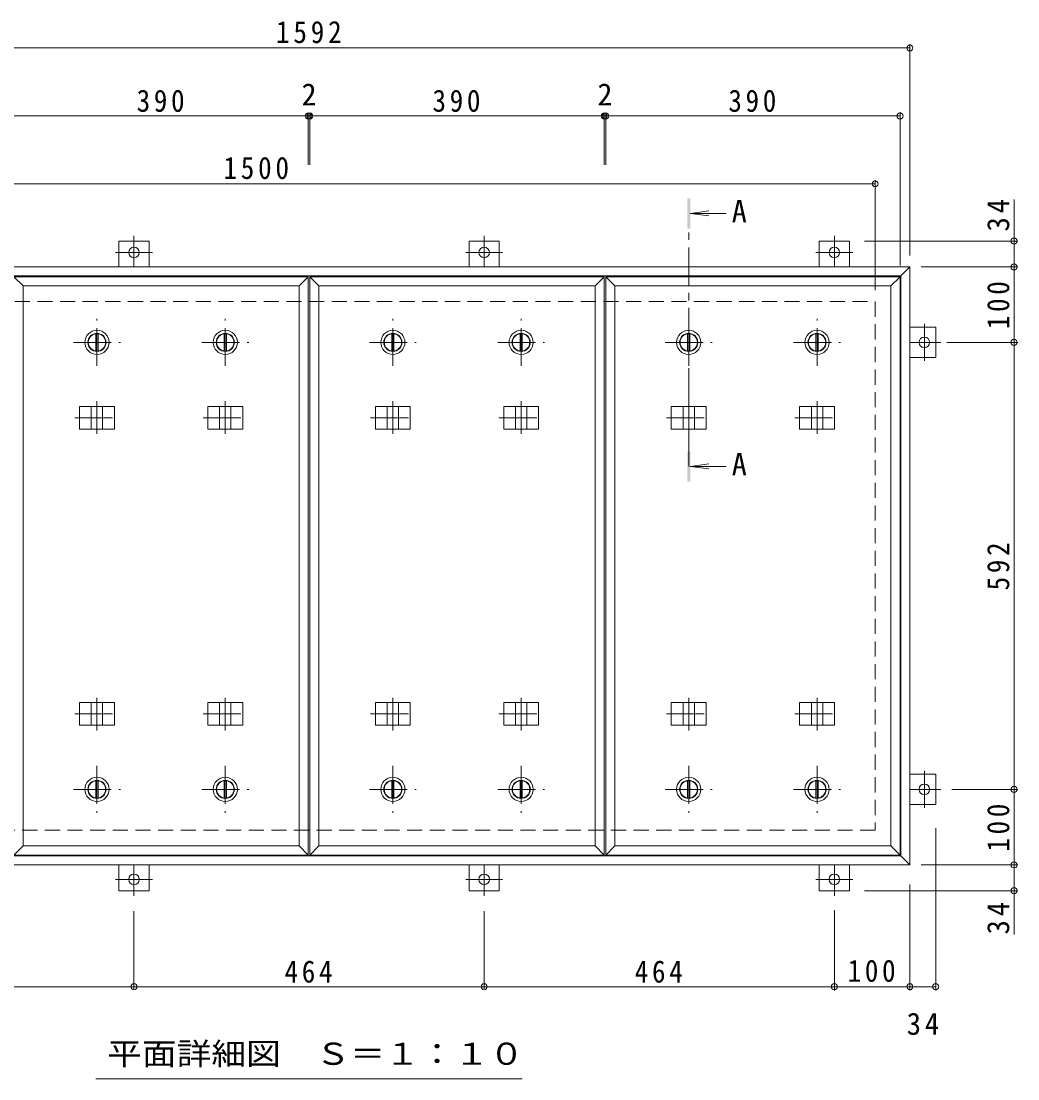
# Model space of a CAD drawing. Units: millimetres at full size, sheet at 1:10. Extents: x -2570 to 2371, y -1962 to 1182.
# Drawn here: x -1463 to -142, y -219 to 1182 of the extents above; entities that cross this region are included whole.
import ezdxf
from ezdxf.enums import TextEntityAlignment as Align

# ---------------------------------------------------------------- set-up
doc = ezdxf.new("R2010")
doc.units = ezdxf.units.MM
doc.header["$LTSCALE"] = 10
doc.header["$PDMODE"] = 32
doc.header["$PDSIZE"] = 8
doc.linetypes.add('CHAIN1', pattern=[8, 5, -1, 1, -1])
doc.linetypes.add('DASHED2', pattern=[3, 2, -1])
for name, color, linetype, lineweight in [('0-1_躯体', 2, 'DASHED2', 9), ('0-2_仕上', 4, 'Continuous', 9), ('0-3_建具', 4, 'Continuous', 9), ('0-5_寸法', 4, 'Continuous', 9), ('0-C', 2, 'Continuous', 9), ('0-E', 3, 'Continuous', 9), ('0-F', 7, 'Continuous', 9)]:
    doc.layers.add(name, color=color, linetype=linetype, lineweight=lineweight)
doc.styles.add('ＭＳ ゴシック', font='')
doc.styles.get('ＭＳ ゴシック').set_extended_font_data('MS Gothic')

msp = doc.modelspace()

# ---------------------------------------------------------------- linework, layer by layer
at = {"layer": '0-1_躯体'}
for p, q in [((-1831.46, 810.53), (-331.46, 810.53)), ((-331.46, 810.53), (-331.46, 110.53)), ((-331.46, 110.53), (-1831.46, 110.53))]:
    msp.add_line(p, q, dxfattribs=at)
at = {"layer": '0-2_仕上'}
for p, q in [((-1082.46, 77.53), (-1082.46, 843.53)), ((-1080.46, 77.53), (-1080.46, 843.53)), ((-690.46, 77.53), (-690.46, 843.53)), ((-688.46, 77.53), (-688.46, 843.53)), ((-298.46, 77.53), (-298.46, 843.53)), ((-1460.46, 89.53), (-1460.46, 831.53)), ((-1094.46, 89.53), (-1094.46, 831.53)), ((-1068.46, 89.53), (-1068.46, 831.53)), ((-702.46, 89.53), (-702.46, 831.53)), ((-676.46, 89.53), (-676.46, 831.53)), ((-310.46, 89.53), (-310.46, 831.53))]:
    msp.add_line(p, q, dxfattribs=at)
for points in [[(-1460.46, 831.53), (-1472.46, 843.53), (-1082.46, 843.53)], [(-1460.46, 831.53), (-1094.46, 831.53), (-1082.46, 843.53)], [(-1068.46, 831.53), (-1080.46, 843.53), (-690.46, 843.53)], [(-1068.46, 831.53), (-702.46, 831.53), (-690.46, 843.53)], [(-676.46, 831.53), (-688.46, 843.53), (-298.46, 843.53)], [(-676.46, 831.53), (-310.46, 831.53), (-298.46, 843.53)], [(-1460.46, 89.53), (-1472.46, 77.53), (-1082.46, 77.53)], [(-1460.46, 89.53), (-1094.46, 89.53), (-1082.46, 77.53)], [(-1068.46, 89.53), (-1080.46, 77.53), (-690.46, 77.53)], [(-1068.46, 89.53), (-702.46, 89.53), (-690.46, 77.53)], [(-676.46, 89.53), (-688.46, 77.53), (-298.46, 77.53)], [(-676.46, 89.53), (-310.46, 89.53), (-298.46, 77.53)]]:
    msp.add_lwpolyline(points, dxfattribs=at)
at = {"layer": '0-3_建具', "color": 2}
for p, q in [((-1877.46, 856.53), (-285.46, 856.53)), ((-297.46, 844.53), (-285.46, 856.53)), ((-285.46, 856.53), (-285.46, 64.53)), ((-1865.46, 844.53), (-297.46, 844.53)), ((-297.46, 76.53), (-297.46, 844.53)), ((-297.46, 76.53), (-1865.46, 76.53)), ((-297.46, 76.53), (-285.46, 64.53)), ((-285.46, 64.53), (-1877.46, 64.53))]:
    msp.add_line(p, q, dxfattribs=at)
at = {"layer": '0-3_建具', "linetype": 'CHAIN1'}
for p, q in [((-1362.46, 678.65), (-1362.46, 635.41)), ((-1192.46, 678.65), (-1192.46, 635.41)), ((-970.46, 678.65), (-970.46, 635.41)), ((-800.46, 678.65), (-800.46, 635.41)), ((-578.46, 678.65), (-578.46, 635.41)), ((-408.46, 678.65), (-408.46, 635.41)), ((-1391.87, 656.53), (-1333.05, 656.53)), ((-1221.87, 656.53), (-1163.05, 656.53)), ((-999.87, 656.53), (-941.05, 656.53)), ((-829.87, 656.53), (-771.05, 656.53)), ((-607.87, 656.53), (-549.05, 656.53)), ((-437.87, 656.53), (-379.05, 656.53)), ((-1362.46, 242.41), (-1362.46, 285.65)), ((-1192.46, 242.41), (-1192.46, 285.65)), ((-970.46, 242.41), (-970.46, 285.65)), ((-800.46, 242.41), (-800.46, 285.65)), ((-578.46, 242.41), (-578.46, 285.65)), ((-408.46, 242.41), (-408.46, 285.65)), ((-1391.87, 264.53), (-1333.05, 264.53)), ((-1221.87, 264.53), (-1163.05, 264.53)), ((-999.87, 264.53), (-941.05, 264.53)), ((-829.87, 264.53), (-771.05, 264.53)), ((-607.87, 264.53), (-549.05, 264.53)), ((-437.87, 264.53), (-379.05, 264.53))]:
    msp.add_line(p, q, dxfattribs=at)
at = {"layer": '0-3_建具'}
for p, q in [((-1385.54, 671.53), (-1385.54, 641.53)), ((-1385.54, 671.53), (-1339.37, 671.53)), ((-1369.96, 671.53), (-1369.96, 641.53)), ((-1354.96, 671.53), (-1354.96, 641.53)), ((-1339.37, 671.53), (-1339.37, 641.53)), ((-1215.54, 671.53), (-1215.54, 641.53)), ((-1215.54, 671.53), (-1169.37, 671.53)), ((-1199.96, 671.53), (-1199.96, 641.53)), ((-1184.96, 671.53), (-1184.96, 641.53)), ((-1169.37, 671.53), (-1169.37, 641.53)), ((-993.54, 671.53), (-993.54, 641.53)), ((-993.54, 671.53), (-947.37, 671.53)), ((-977.96, 671.53), (-977.96, 641.53)), ((-962.96, 671.53), (-962.96, 641.53)), ((-947.37, 671.53), (-947.37, 641.53)), ((-823.54, 671.53), (-823.54, 641.53)), ((-823.54, 671.53), (-777.37, 671.53)), ((-807.96, 671.53), (-807.96, 641.53)), ((-792.96, 671.53), (-792.96, 641.53)), ((-777.37, 671.53), (-777.37, 641.53)), ((-601.54, 671.53), (-601.54, 641.53)), ((-601.54, 671.53), (-555.37, 671.53)), ((-585.96, 671.53), (-585.96, 641.53)), ((-570.96, 671.53), (-570.96, 641.53)), ((-555.37, 671.53), (-555.37, 641.53)), ((-431.54, 671.53), (-431.54, 641.53)), ((-431.54, 671.53), (-385.37, 671.53)), ((-415.96, 671.53), (-415.96, 641.53)), ((-400.96, 671.53), (-400.96, 641.53)), ((-385.37, 671.53), (-385.37, 641.53)), ((-1385.54, 641.53), (-1339.37, 641.53)), ((-1215.54, 641.53), (-1169.37, 641.53)), ((-993.54, 641.53), (-947.37, 641.53)), ((-823.54, 641.53), (-777.37, 641.53)), ((-601.54, 641.53), (-555.37, 641.53)), ((-431.54, 641.53), (-385.37, 641.53)), ((-1385.54, 249.53), (-1385.54, 279.53)), ((-1385.54, 279.53), (-1339.37, 279.53)), ((-1369.96, 249.53), (-1369.96, 279.53)), ((-1354.96, 249.53), (-1354.96, 279.53)), ((-1339.37, 249.53), (-1339.37, 279.53)), ((-1215.54, 249.53), (-1215.54, 279.53)), ((-1215.54, 279.53), (-1169.37, 279.53)), ((-1199.96, 249.53), (-1199.96, 279.53)), ((-1184.96, 249.53), (-1184.96, 279.53)), ((-1169.37, 249.53), (-1169.37, 279.53)), ((-993.54, 249.53), (-993.54, 279.53)), ((-993.54, 279.53), (-947.37, 279.53)), ((-977.96, 249.53), (-977.96, 279.53)), ((-962.96, 249.53), (-962.96, 279.53)), ((-947.37, 249.53), (-947.37, 279.53)), ((-823.54, 249.53), (-823.54, 279.53)), ((-823.54, 279.53), (-777.37, 279.53)), ((-807.96, 249.53), (-807.96, 279.53)), ((-792.96, 249.53), (-792.96, 279.53)), ((-777.37, 249.53), (-777.37, 279.53)), ((-601.54, 249.53), (-601.54, 279.53)), ((-601.54, 279.53), (-555.37, 279.53)), ((-585.96, 249.53), (-585.96, 279.53)), ((-570.96, 249.53), (-570.96, 279.53)), ((-555.37, 249.53), (-555.37, 279.53)), ((-431.54, 249.53), (-431.54, 279.53)), ((-431.54, 279.53), (-385.37, 279.53)), ((-415.96, 249.53), (-415.96, 279.53)), ((-400.96, 249.53), (-400.96, 279.53)), ((-385.37, 249.53), (-385.37, 279.53)), ((-1385.54, 249.53), (-1339.37, 249.53)), ((-1215.54, 249.53), (-1169.37, 249.53)), ((-993.54, 249.53), (-947.37, 249.53)), ((-823.54, 249.53), (-777.37, 249.53)), ((-601.54, 249.53), (-555.37, 249.53)), ((-431.54, 249.53), (-385.37, 249.53))]:
    msp.add_line(p, q, dxfattribs=at)
at = {"layer": '0-5_寸法'}
for p, q in [((-576.46, 927.35), (-551.67, 930.61)), ((-576.46, 927.35), (-551.67, 924.09)), ((-576.46, 927.35), (-528.99, 927.35)), ((-576.46, 592.22), (-551.67, 595.49)), ((-576.46, 592.22), (-551.67, 588.96)), ((-576.46, 592.22), (-528.99, 592.22))]:
    msp.add_line(p, q, dxfattribs=at)
at = {"layer": '0-5_寸法', "linetype": 'CHAIN1'}
msp.add_line((-578.46, 592.22), (-578.46, 907.35), dxfattribs=at)
at = {"layer": '0-5_寸法', "color": 7}
msp.add_line((-1363.98, -218.88), (-798.93, -218.88), dxfattribs=at)
at = {"layer": '0-5_寸法'}
for points in [[(-576.46, 947.35), (-580.46, 947.35), (-576.46, 907.35), (-580.46, 907.35)], [(-576.46, 572.22), (-580.46, 572.22), (-576.46, 612.22), (-580.46, 612.22)]]:
    msp.add_solid(points, dxfattribs=at)
at = {"layer": '0-C', "linetype": 'CHAIN1'}
for p, q in [((-1362.46, 725.53), (-1362.46, 787.53)), ((-1192.46, 725.53), (-1192.46, 787.53)), ((-970.46, 725.53), (-970.46, 787.53)), ((-800.46, 725.53), (-800.46, 787.53)), ((-578.46, 725.53), (-578.46, 787.53)), ((-408.46, 725.53), (-408.46, 787.53)), ((-1393.46, 756.53), (-1331.46, 756.53)), ((-1223.46, 756.53), (-1161.46, 756.53)), ((-1001.46, 756.53), (-939.46, 756.53)), ((-831.46, 756.53), (-769.46, 756.53)), ((-609.46, 756.53), (-547.46, 756.53)), ((-439.46, 756.53), (-377.46, 756.53)), ((-1362.46, 195.53), (-1362.46, 133.53)), ((-1192.46, 195.53), (-1192.46, 133.53)), ((-970.46, 195.53), (-970.46, 133.53)), ((-800.46, 195.53), (-800.46, 133.53)), ((-578.46, 195.53), (-578.46, 133.53)), ((-408.46, 195.53), (-408.46, 133.53)), ((-1393.46, 164.53), (-1331.46, 164.53)), ((-1223.46, 164.53), (-1161.46, 164.53)), ((-1001.46, 164.53), (-939.46, 164.53)), ((-831.46, 164.53), (-769.46, 164.53)), ((-609.46, 164.53), (-547.46, 164.53)), ((-439.46, 164.53), (-377.46, 164.53))]:
    msp.add_line(p, q, dxfattribs=at)
at = {"layer": '0-C'}
for p, q in [((-1363.96, 767.93), (-1363.96, 745.13)), ((-1360.96, 767.93), (-1360.96, 745.13)), ((-1193.96, 767.93), (-1193.96, 745.13)), ((-1190.96, 767.93), (-1190.96, 745.13)), ((-971.96, 767.93), (-971.96, 745.13)), ((-968.96, 767.93), (-968.96, 745.13)), ((-801.96, 767.93), (-801.96, 745.13)), ((-798.96, 767.93), (-798.96, 745.13)), ((-579.96, 767.93), (-579.96, 745.13)), ((-576.96, 767.93), (-576.96, 745.13)), ((-409.96, 767.93), (-409.96, 745.13)), ((-406.96, 767.93), (-406.96, 745.13)), ((-1363.96, 153.13), (-1363.96, 175.93)), ((-1360.96, 153.13), (-1360.96, 175.93)), ((-1193.96, 153.13), (-1193.96, 175.93)), ((-1190.96, 153.13), (-1190.96, 175.93)), ((-971.96, 153.13), (-971.96, 175.93)), ((-968.96, 153.13), (-968.96, 175.93)), ((-801.96, 153.13), (-801.96, 175.93)), ((-798.96, 153.13), (-798.96, 175.93)), ((-579.96, 153.13), (-579.96, 175.93)), ((-576.96, 153.13), (-576.96, 175.93)), ((-409.96, 153.13), (-409.96, 175.93)), ((-406.96, 153.13), (-406.96, 175.93))]:
    msp.add_line(p, q, dxfattribs=at)
for centre, radius in [((-1362.46, 756.53), 16), ((-1192.46, 756.53), 16), ((-970.46, 756.53), 16), ((-800.46, 756.53), 16), ((-578.46, 756.53), 16), ((-408.46, 756.53), 16), ((-1362.46, 756.53), 12), ((-1362.46, 756.53), 11.5), ((-1192.46, 756.53), 12), ((-1192.46, 756.53), 11.5), ((-970.46, 756.53), 12), ((-970.46, 756.53), 11.5), ((-800.46, 756.53), 12), ((-800.46, 756.53), 11.5), ((-578.46, 756.53), 12), ((-578.46, 756.53), 11.5), ((-408.46, 756.53), 12), ((-408.46, 756.53), 11.5), ((-1362.46, 164.53), 16), ((-1362.46, 164.53), 12), ((-1362.46, 164.53), 11.5), ((-1192.46, 164.53), 16), ((-1192.46, 164.53), 12), ((-1192.46, 164.53), 11.5), ((-970.46, 164.53), 16), ((-970.46, 164.53), 12), ((-970.46, 164.53), 11.5), ((-800.46, 164.53), 16), ((-800.46, 164.53), 12), ((-800.46, 164.53), 11.5), ((-578.46, 164.53), 16), ((-578.46, 164.53), 12), ((-578.46, 164.53), 11.5), ((-408.46, 164.53), 16), ((-408.46, 164.53), 12), ((-408.46, 164.53), 11.5)]:
    msp.add_circle(centre, radius, dxfattribs=at)
at = {"layer": '0-E', "linetype": 'CHAIN1'}
for p, q in [((-1313.46, 897.71), (-1313.46, 856.53)), ((-849.46, 897.71), (-849.46, 856.53)), ((-385.46, 897.71), (-385.46, 856.53)), ((-1289.08, 875.73), (-1337.83, 875.73)), ((-825.08, 875.73), (-873.83, 875.73)), ((-361.08, 875.73), (-409.83, 875.73)), ((-266.26, 732.16), (-266.26, 780.91)), ((-244.28, 756.53), (-285.46, 756.53)), ((-266.26, 140.15), (-266.26, 188.91)), ((-244.28, 164.53), (-285.46, 164.53)), ((-1313.46, 23.36), (-1313.46, 64.53)), ((-849.46, 23.36), (-849.46, 64.53)), ((-385.46, 23.36), (-385.46, 64.53)), ((-1337.83, 45.33), (-1289.08, 45.33)), ((-873.83, 45.33), (-825.08, 45.33)), ((-409.83, 45.33), (-361.08, 45.33))]:
    msp.add_line(p, q, dxfattribs=at)
at = {"layer": '0-E'}
for p, q in [((-1333.46, 890.73), (-1293.46, 890.73)), ((-1333.46, 890.73), (-1333.46, 856.53)), ((-1293.46, 890.73), (-1293.46, 856.53)), ((-869.46, 890.73), (-829.46, 890.73)), ((-869.46, 890.73), (-869.46, 856.53)), ((-829.46, 890.73), (-829.46, 856.53)), ((-405.46, 890.73), (-365.46, 890.73)), ((-405.46, 890.73), (-405.46, 856.53)), ((-365.46, 890.73), (-365.46, 856.53)), ((-251.26, 776.53), (-285.46, 776.53)), ((-251.26, 776.53), (-251.26, 736.53)), ((-251.26, 736.53), (-285.46, 736.53)), ((-251.26, 184.53), (-285.46, 184.53)), ((-251.26, 184.53), (-251.26, 144.53)), ((-251.26, 144.53), (-285.46, 144.53)), ((-1333.46, 30.33), (-1333.46, 64.53)), ((-1293.46, 30.33), (-1293.46, 64.53)), ((-869.46, 30.33), (-869.46, 64.53)), ((-829.46, 30.33), (-829.46, 64.53)), ((-405.46, 30.33), (-405.46, 64.53)), ((-365.46, 30.33), (-365.46, 64.53)), ((-1293.46, 30.33), (-1333.46, 30.33)), ((-829.46, 30.33), (-869.46, 30.33)), ((-365.46, 30.33), (-405.46, 30.33))]:
    msp.add_line(p, q, dxfattribs=at)
for centre in [(-1313.46, 875.73), (-849.46, 875.73), (-385.46, 875.73), (-266.26, 756.53), (-266.26, 164.53), (-1313.46, 45.33), (-849.46, 45.33), (-385.46, 45.33)]:
    msp.add_circle(centre, 7, dxfattribs=at)
at = {"layer": '0-F'}
for p, q in [((-285.46, 871.53), (-285.46, 1151.53)), ((-1877.46, 1146.53), (-285.46, 1146.53)), ((-1472.46, 1056.53), (-1082.46, 1056.53)), ((-1082.46, 1059.53), (-1082.46, 991.73)), ((-1082.46, 1056.53), (-1080.46, 1056.53)), ((-1080.46, 1059.53), (-1080.46, 991.73)), ((-1080.46, 1056.53), (-690.46, 1056.53)), ((-690.46, 1059.53), (-690.46, 991.73)), ((-690.46, 1056.53), (-688.46, 1056.53)), ((-688.46, 1059.53), (-688.46, 991.73)), ((-688.46, 1056.53), (-298.46, 1056.53)), ((-298.46, 858.53), (-298.46, 1061.53)), ((-331.46, 825.53), (-331.46, 971.53)), ((-1831.46, 966.53), (-331.46, 966.53)), ((-147.37, 890.73), (-147.37, 945.91)), ((-142.37, 890.73), (-345.46, 890.73)), ((-147.37, 856.53), (-147.37, 890.73)), ((-270.46, 856.53), (-142.37, 856.53)), ((-147.37, 756.53), (-147.37, 856.53)), ((-236.53, 756.53), (-142.37, 756.53)), ((-147.37, 164.53), (-147.37, 756.53)), ((-229.94, 164.53), (-142.37, 164.53)), ((-147.37, 64.53), (-147.37, 164.53)), ((-251.26, -101.83), (-251.26, 113.32)), ((-270.46, 64.53), (-142.37, 64.53)), ((-147.37, 64.53), (-147.37, 30.33)), ((-142.37, 30.33), (-345.46, 30.33)), ((-285.46, 38.32), (-285.45, -101.83)), ((-147.37, 30.33), (-147.37, -27.62)), ((-1313.46, -99.83), (-1313.46, 3.36)), ((-849.46, -99.83), (-849.46, 3.36)), ((-385.46, 4.39), (-385.45, -101.83)), ((-1777.46, -96.83), (-1313.46, -96.83)), ((-1313.46, -96.83), (-849.46, -96.83)), ((-849.46, -96.83), (-385.45, -96.83)), ((-385.45, -96.83), (-285.45, -96.83)), ((-285.45, -96.83), (-251.26, -96.83))]:
    msp.add_line(p, q, dxfattribs=at)
for p in [(-285.46, 1146.53), (-1082.46, 1056.53), (-1080.46, 1056.53), (-690.46, 1056.53), (-688.46, 1056.53), (-298.46, 1056.53), (-331.46, 966.53), (-147.37, 890.73), (-147.37, 856.53), (-147.37, 756.53), (-147.37, 164.53), (-147.37, 64.53), (-147.37, 30.33), (-1313.46, -96.83), (-849.46, -96.83), (-385.45, -96.83), (-285.45, -96.83), (-251.26, -96.83)]:
    msp.add_point(p, dxfattribs=at)

# ---------------------------------------------------------------- texts
at = {"layer": '0-5_寸法', "color": 2, "style": 'ＭＳ ゴシック'}
for p in [(-521.43, 906.95), (-521.43, 571.83)]:
    msp.add_text('A', height=29.33, dxfattribs=at).set_placement(p, align=Align.BOTTOM_LEFT)
at = {"layer": '0-5_寸法', "color": 2, "style": 'ＭＳ ゴシック', "width": 1.15}
msp.add_text('平面詳細図\u3000Ｓ＝１：１０', height=29.33, dxfattribs=at).set_placement((-1348.96, -209.08), align=Align.BOTTOM_LEFT)
at = {"layer": '0-F', "color": 2, "style": 'ＭＳ ゴシック'}
for p in [(-1091.46, 1061.53), (-699.46, 1061.53)]:
    msp.add_text('2', height=29.33, dxfattribs=at).set_placement(p, align=Align.BOTTOM_LEFT)
at = {"layer": '0-F', "color": 2, "char_height": 29.33, "attachment_point": 7, "style": 'ＭＳ ゴシック'}
for s, insert in [('\\T1.28;\\W0.9;1592', (-1125.21, 1152.53)), ('\\T1.27;\\W0.9;390', (-1309.96, 1061.53)), ('\\T1.27;\\W0.9;390', (-917.96, 1061.53)), ('\\T1.27;\\W0.9;390', (-525.96, 1061.53)), ('\\T1.28;\\W0.9;1500', (-1194.96, 972.53)), ('\\T1.27;\\W0.9;464', (-1113.96, -91.83)), ('\\T1.27;\\W0.9;464', (-649.96, -91.83)), ('\\T1.27;\\W0.9;100', (-367.95, -90.83)), ('\\T1.27;\\W0.95;34', (-289.61, -161.06))]:
    msp.add_mtext(s, dxfattribs=dict(at, insert=insert))
at = {"layer": '0-F', "color": 2, "char_height": 29.33, "attachment_point": 7, "rotation": 90, "style": 'ＭＳ ゴシック'}
for s, insert in [('\\T1.27;\\W0.95;34', (-153.37, 903.41)), ('\\T1.27;\\W0.9;100', (-153.37, 774.03)), ('\\T1.27;\\W0.9;592', (-153.37, 428.03)), ('\\T1.27;\\W0.9;100', (-153.37, 82.03)), ('\\T1.27;\\W0.95;34', (-153.37, -27.62))]:
    msp.add_mtext(s, dxfattribs=dict(at, insert=insert))

doc.saveas('drawing.dxf')
